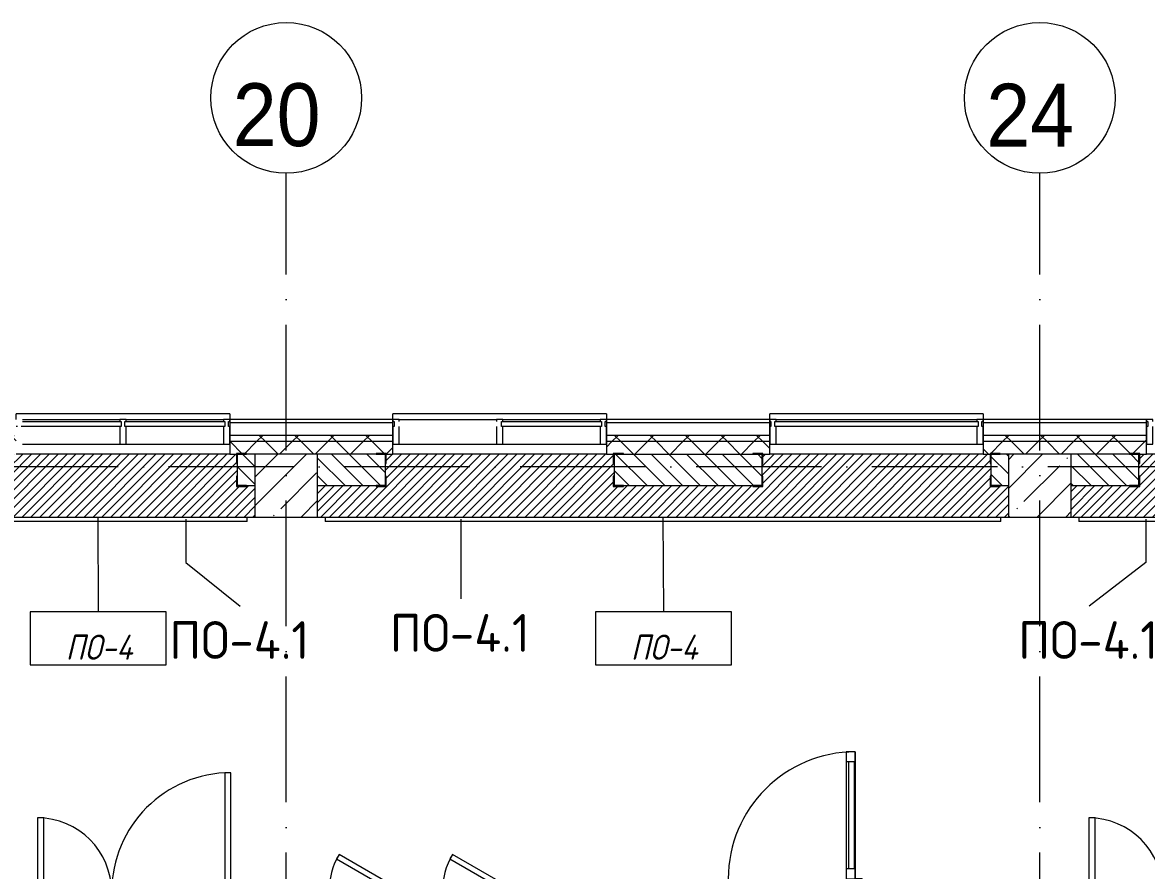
# Model space of a CAD drawing. Header units: millimetres. Extents: x -6467 to 106027, y -7090 to 195095.
# Drawn here: x 27059 to 36009, y 108782 to 115531 of the extents above; entities that cross this region are included whole.
import ezdxf

# ---------------------------------------------------------------- set-up
doc = ezdxf.new("R2010")
doc.units = ezdxf.units.MM
doc.linetypes.add('50_200_ШТРИХ_1Т_ш5_п1_п1_', pattern=[1400, 1000, -200, 0, -200])
for name, color, linetype, lineweight in [('A-DETL-GENF', 7, 'Continuous', 9), ('A-DOOR', 7, 'Continuous', 9), ('A-DOOR-2', 7, 'Continuous', 5), ('A-DOOR-FRAM', 7, 'Continuous', 9), ('A-DOOR-FRAM-2', 7, 'Continuous', 5), ('A-FLOR', 7, 'Continuous', 9), ('A-FLOR-IDEN', 7, 'Continuous', 9), ('A-GLAZ', 7, 'Continuous', 5), ('A-GLAZ-CWMG', 7, 'Continuous', 9), ('A-GLAZ-CWMG-1', 7, 'Continuous', 20), ('A-WALL', 7, 'Continuous', 5), ('A-WALL-FNSH-1', 7, 'Continuous', 5), ('A-WALL-IDEN', 7, 'Continuous', 9), ('I-WALL', 7, 'Continuous', 5), ('S-COLS', 7, 'Continuous', 9), ('S-COLS-1', 7, 'Continuous', 5)]:
    doc.layers.add(name, color=color, linetype=linetype, lineweight=lineweight)
for name, color, linetype, lineweight, true_color in [('A-FLOR-PATT-1', 7, 'Continuous', 5, 0xd61c12), ('A-GENM-1', 7, 'Continuous', 9, 0xaaaaaa), ('A-GENM-2', 7, 'Continuous', 20, 0xaaaaaa), ('Оси-1', 7, 'Continuous', 20, 0xaaaaaa), ('Оси-2', 7, 'Continuous', 9, 0xaaaaaa), ('Оси-3', 7, '50_200_ШТРИХ_1Т_ш5_п1_п1_', 9, 0xaaaaaa)]:
    doc.layers.add(name, color=color, linetype=linetype, lineweight=lineweight, true_color=true_color)
doc.styles.add('Arial', font='arial.ttf', dxfattribs={"width": 0.9, "height": 500})
doc.styles.add('GOST Common', font='', dxfattribs={"height": 300})
doc.styles.add('GOST Common_I', font='', dxfattribs={"width": 0.9, "height": 200})
doc.styles.get('GOST Common').set_extended_font_data('GOST Common')
doc.styles.get('GOST Common_I').set_extended_font_data('GOST Common', italic=True)
pattern_1 = [(45, (109.45, 102614.03), (-141.42136, 141.42136), []), (135, (109.45, 102614.03), (-141.42136, -141.42136), [])]
pattern_2 = [(135, (1456.41, 189.685), (-14.14214, -14.14214), []), (225, (1456.41, 189.685), (14.14214, -14.14214), [])]
pattern_3 = [(45, (-666.384, 189.685), (-14.1421, 14.1421), []), (135, (-666.384, 189.685), (-14.1421, -14.1421), [])]

# ---------------------------------------------------------------- blocks, each defined once
blk = doc.blocks.new('Дверь_СКБ_1ст_Витражная - Горячий цех 11  EIW30 2-22193601-АИ_План этажа Радиаторы_3')
at = {"layer": 'A-DETL-GENF'}
for p, q in [((506, 1048), (434, 1048)), ((434, 1048), (434, 36)), ((506, 1048), (434, 1048)), ((434, 1048), (434, 36)), ((506, 1048), (506, 36)), ((506, 36), (506, 1048)), ((506, 968), (434, 968)), ((452, 968), (452, 116)), ((496, 968), (496, 116)), ((506, 116), (434, 116)), ((434, 36), (506, 36)), ((434, 36), (506, 36)), ((506, 17), (506, 36)), ((506, 36), (560, 36)), ((506, 36), (506, 17)), ((560, 36), (506, 36)), ((560, 36), (560, 17)), ((560, 17), (560, 36)), ((506, -36), (506, 0)), ((506, 0), (506, -36)), ((560, -36), (506, -36)), ((506, -36), (560, -36))]:
    blk.add_line(p, q, dxfattribs=at)
at = {"layer": 'A-DOOR-2'}
blk.add_line((506, 1048), (506, 36), dxfattribs=at)
blk.add_arc((506, 36), 1012, 90, 180, dxfattribs=at)
blk = doc.blocks.new('BSC_Колонна _Прямоугольная - 500х500-V206-АИ_План этажа Радиаторы_3')
at = {"layer": 'S-COLS-1'}
h = blk.add_hatch(dxfattribs=at)
h.set_pattern_fill('FP_156', color=256, style=0, pattern_type=2)
h.set_pattern_definition([(45, (-29050, -9231.04), (-228.0985, 228.0985), []), (45, (-28821.9, -9231.04), (-228.0985, 228.0985), [403.225, -80.645, 6.706, -73.939])])
h.paths.add_polyline_path([(-250, -250), (250, -250), (250, 250), (-250, 250)])
for p, q in [((250, 250), (-250, 250)), ((-250, 250), (-250, -250)), ((250, -250), (250, 250)), ((-250, -250), (250, -250))]:
    blk.add_line(p, q, dxfattribs=at)
blk = doc.blocks.new('BSC_Колонна _Прямоугольная - 500х500-V273-АИ_План этажа Радиаторы_3')
at = {"layer": 'S-COLS-1'}
h = blk.add_hatch(dxfattribs=at)
h.set_pattern_fill('FP_222', color=256, style=0, pattern_type=2)
h.set_pattern_definition([(45, (-35050, -9231.04), (-228.0985, 228.0985), []), (45, (-34821.9, -9231.04), (-228.0985, 228.0985), [403.225, -80.645, 6.706, -73.939])])
h.paths.add_polyline_path([(-250, -250), (250, -250), (250, 250), (-250, 250)])
for p, q in [((250, 250), (-250, 250)), ((-250, 250), (-250, -250)), ((250, -250), (250, 250)), ((-250, -250), (250, -250))]:
    blk.add_line(p, q, dxfattribs=at)
blk = doc.blocks.new('Прямоугольный импост - Импост структурный с накладкой - 180мм-22071093-АИ_План этажа Радиаторы_3')
at = {"layer": 'A-GLAZ-CWMG'}
for p, q in [((49825, 55111), (49050, 55111)), ((49825, 54931), (49050, 54931)), ((49825, 54914), (49050, 54914))]:
    blk.add_line(p, q, dxfattribs=at)
blk = doc.blocks.new('Прямоугольный импост - Импост структурный с накладкой - 180мм-22437111-АИ_План этажа Радиаторы_3')
at = {"layer": 'A-GLAZ-CWMG-1'}
for p, q in [((-50, 0), (-50, 17)), ((-50, 17), (0, 17)), ((0, 0), (-10, 0)), ((-10, 0), (-10, -40)), ((0, 17), (0, 0)), ((-50, -180), (-50, -40)), ((-10, -40), (0, -40)), ((0, -40), (0, -180)), ((0, -180), (-50, -180))]:
    blk.add_line(p, q, dxfattribs=at)
blk = doc.blocks.new('Прямоугольный импост - Импост структурный с накладкой - 180мм-22437098-АИ_План этажа Радиаторы_3')
at = {"layer": 'A-GLAZ-CWMG-1'}
for p, q in [((-50, 0), (-50, 17)), ((-50, 17), (0, 17)), ((-40, 0), (-50, 0)), ((-40, -40), (-40, 0)), ((0, 0), (-10, 0)), ((-10, 0), (-10, -40)), ((0, 17), (0, 0)), ((-50, -180), (-50, -40)), ((-50, -40), (-40, -40)), ((-10, -40), (0, -40)), ((0, -40), (0, -180)), ((0, -180), (-50, -180))]:
    blk.add_line(p, q, dxfattribs=at)
blk = doc.blocks.new('Прямоугольный импост - Импост структурный с накладкой - 180мм-22437099-АИ_План этажа Радиаторы_3')
at = {"layer": 'A-GLAZ-CWMG-1'}
for p, q in [((0, 17), (-50, 17)), ((-50, 17), (-50, 0)), ((-50, 0), (-40, 0)), ((-40, 0), (-40, -40)), ((-10, -40), (-10, 0)), ((-10, 0), (0, 0)), ((0, 0), (0, 17)), ((-40, -40), (-50, -40)), ((-50, -40), (-50, -180)), ((0, -40), (-10, -40)), ((0, -180), (0, -40)), ((-50, -180), (0, -180))]:
    blk.add_line(p, q, dxfattribs=at)
blk = doc.blocks.new('Прямоугольный импост - Импост структурный с накладкой - 180мм-22437089-АИ_План этажа Радиаторы_3')
at = {"layer": 'A-GLAZ-CWMG'}
for p, q in [((53650, 55111), (52050, 55111)), ((53650, 54931), (52050, 54931)), ((53650, 54914), (52050, 54914))]:
    blk.add_line(p, q, dxfattribs=at)
blk = doc.blocks.new('Прямоугольный импост - Импост структурный с накладкой - 180мм-V275-АИ_План этажа Радиаторы_3')
at = {"layer": 'A-GLAZ-CWMG-1'}
for p, q in [((-25, 0), (-25, 17)), ((-25, 17), (25, 17)), ((-15, 0), (-25, 0)), ((-15, -40), (-15, 0)), ((25, 0), (15, 0)), ((15, 0), (15, -40)), ((25, 17), (25, 0)), ((-25, -180), (-25, -40)), ((-25, -40), (-15, -40)), ((15, -40), (25, -40)), ((25, -40), (25, -180)), ((25, -180), (-25, -180))]:
    blk.add_line(p, q, dxfattribs=at)
blk = doc.blocks.new('Прямоугольный импост - Импост структурный с накладкой - 180мм-V176-АИ_План этажа Радиаторы_3')
at = {"layer": 'A-GLAZ-CWMG'}
for p, q in [((6638, 55111), (5863, 55111)), ((6638, 54914), (5863, 54914))]:
    blk.add_line(p, q, dxfattribs=at)
blk = doc.blocks.new('Прямоугольный импост - Импост структурный с накладкой - 180мм-V179-АИ_План этажа Радиаторы_3')
at = {"layer": 'A-GLAZ-CWMG-1'}
for p, q in [((-25, 0), (-25, 17)), ((-25, 17), (25, 17)), ((-15, 0), (-25, 0)), ((-15, -40), (-15, 0)), ((25, 17), (25, 0)), ((-25, -180), (-25, -40)), ((-25, -40), (-15, -40)), ((25, -40), (25, -180)), ((25, -180), (-25, -180))]:
    blk.add_line(p, q, dxfattribs=at)
blk = doc.blocks.new('Прямоугольный импост - Импост структурный с накладкой - 180мм-22437157-АИ_План этажа Радиаторы_3')
at = {"layer": 'A-GLAZ-CWMG-1'}
for p, q in [((0, 17), (-50, 17)), ((-50, 17), (-50, 0)), ((-50, 0), (-40, 0)), ((-40, 0), (-40, -40)), ((-10, -40), (-10, 0)), ((-10, 0), (0, 0)), ((0, 0), (0, 17)), ((-40, -40), (-50, -40)), ((-50, -40), (-50, -180)), ((0, -40), (-10, -40)), ((0, -180), (0, -40)), ((-50, -180), (0, -180))]:
    blk.add_line(p, q, dxfattribs=at)
blk = doc.blocks.new('110_Дверь_СКБ_1Ст_Внутренняя - ДОО_Д-22_Дв_700x2100h_Технический шкаф ЭОМ и СС EI30-25558325-АИ_План этажа Радиаторы_3')
at = {"layer": 'A-DOOR-2'}
h = blk.add_hatch(dxfattribs=at)
h.set_pattern_fill('FP_137', color=256, style=0, pattern_type=2)
h.set_pattern_definition([(135, (1951.41, 189.685), (-14.14214, -14.14214), []), (225, (1951.41, 189.685), (14.14214, -14.14214), [])])
h.paths.add_polyline_path([(362.5, -40), (362.5, 40), (337.5, 40), (337.5, -40)])
at = {"layer": 'A-DOOR-FRAM-2'}
h = blk.add_hatch(dxfattribs=at)
h.set_pattern_fill('FP_138', color=256, style=0, pattern_type=2)
h.set_pattern_definition([(45, (-171.384, 189.685), (-14.1421, 14.1421), []), (135, (-171.384, 189.685), (-14.1421, -14.1421), [])])
h.paths.add_polyline_path([(-312.5, -40), (-312.5, 40), (-337.5, 40), (-337.5, -40)])
at = {"layer": 'A-DOOR'}
for p, q in [((-207.1, 340), (-227.1, 305.4)), ((-227.1, 305.4), (292.5, 5.4)), ((312.5, 40), (-207.1, 340)), ((292.5, 5.4), (312.5, 40))]:
    blk.add_line(p, q, dxfattribs=at)
at = {"layer": 'A-DOOR-2'}
blk.add_arc((312.5, 40), 600, 150, 180, dxfattribs=at)
at = {"layer": 'A-DOOR-FRAM'}
for p, q in [((-312.5, 40), (-337.5, 40)), ((-337.5, 40), (-337.5, -40)), ((-287.5, 40), (-312.5, 40)), ((-312.5, 40), (-312.5, -40)), ((-312.5, -40), (-312.5, 40)), ((-287.5, 0), (-287.5, 40)), ((-277.5, 0), (-287.5, 0)), ((-277.5, -40), (-277.5, 0)), ((312.5, 0), (302.5, 0)), ((302.5, 0), (302.5, -40)), ((312.5, 40), (312.5, 0)), ((337.5, 40), (312.5, 40)), ((337.5, -40), (337.5, 40)), ((362.5, 40), (337.5, 40)), ((337.5, 40), (337.5, -40)), ((362.5, -40), (362.5, 40)), ((-337.5, -40), (-312.5, -40)), ((-312.5, -40), (-277.5, -40)), ((302.5, -40), (337.5, -40)), ((337.5, -40), (362.5, -40))]:
    blk.add_line(p, q, dxfattribs=at)
blk = doc.blocks.new('110_Дверь_СКБ_2Ст_Наружная1 - СОШ_Д-07_1760_1440_х2400мм_Все учебные помещения_ читальные залы-25236254-АИ_План этажа Радиаторы_3')
at = {"layer": 'A-DOOR-2'}
h = blk.add_hatch(dxfattribs=at)
h.set_pattern_fill('FP_117', color=256, style=0, pattern_type=2)
h.set_pattern_definition(pattern_2)
h.paths.add_polyline_path([(899.5, -115), (899.5, 115), (839.5, 115), (839.5, -115)])
at = {"layer": 'A-DOOR-FRAM-2'}
h = blk.add_hatch(dxfattribs=at)
h.set_pattern_fill('FP_118', color=256, style=0, pattern_type=2)
h.set_pattern_definition(pattern_3)
h.paths.add_polyline_path([(-800.5, -115), (-800.5, 115), (-860.5, 115), (-860.5, -115)])
at = {"layer": 'A-DOOR'}
for p, q in [((789.5, 990), (739.5, 990)), ((739.5, 990), (739.5, 40)), ((789.5, 40), (789.5, 990)), ((-750.5, 630), (-750.5, 40)), ((-700.5, 630), (-750.5, 630)), ((-700.5, 40), (-700.5, 630)), ((-750.5, 40), (-700.5, 40)), ((739.5, 40), (789.5, 40))]:
    blk.add_line(p, q, dxfattribs=at)
at = {"layer": 'A-DOOR-2'}
for p, q in [((-792.5, 123), (-862.5, 123)), ((-862.5, 123), (-862.5, 115)), ((-862.5, 115), (-800.5, 115)), ((-800.5, 115), (-800.5, 40)), ((-792.5, 40), (-792.5, 123)), ((901.5, 123), (831.5, 123)), ((831.5, 123), (831.5, 40)), ((839.5, 40), (839.5, 115)), ((839.5, 115), (901.5, 115)), ((901.5, 115), (901.5, 123)), ((-800.5, 40), (-792.5, 40)), ((831.5, 40), (839.5, 40)), ((-792.5, -40), (-800.5, -40)), ((-800.5, -40), (-800.5, -115)), ((-792.5, -123), (-792.5, -40)), ((839.5, -40), (831.5, -40)), ((831.5, -40), (831.5, -123)), ((839.5, -115), (839.5, -40)), ((-862.5, -115), (-862.5, -123)), ((-800.5, -115), (-862.5, -115)), ((-862.5, -123), (-792.5, -123)), ((831.5, -123), (901.5, -123)), ((901.5, -115), (839.5, -115)), ((901.5, -123), (901.5, -115))]:
    blk.add_line(p, q, dxfattribs=at)
for centre, radius, start, end in [((789.5, 40), 950, 90, 180), ((-750.5, 40), 590, 0, 90)]:
    blk.add_arc(centre, radius, start, end, dxfattribs=at)
at = {"layer": 'A-DOOR-FRAM'}
for p, q in [((-800.5, 115), (-860.5, 115)), ((-860.5, 115), (-860.5, -115)), ((-800.5, -115), (-800.5, 115)), ((899.5, 115), (839.5, 115)), ((839.5, 115), (839.5, -115)), ((899.5, -115), (899.5, 115)), ((-750.5, 40), (-800.5, 40)), ((-800.5, 40), (-800.5, -40)), ((-750.5, -10), (-750.5, 40)), ((789.5, 40), (789.5, -10)), ((839.5, 40), (789.5, 40)), ((839.5, -40), (839.5, 40)), ((-800.5, -40), (-740.5, -40)), ((-740.5, -10), (-750.5, -10)), ((-740.5, -40), (-740.5, -10)), ((789.5, -10), (779.5, -10)), ((779.5, -10), (779.5, -40)), ((779.5, -40), (839.5, -40)), ((-860.5, -115), (-800.5, -115)), ((839.5, -115), (899.5, -115))]:
    blk.add_line(p, q, dxfattribs=at)
blk = doc.blocks.new('110_Дверь_СКБ_2Ст_Наружная1 - СОШ_Д-07_1760_1440_х2400мм_Все учебные помещения_ читальные залы-25569195-АИ_План этажа Радиаторы_3')
at = {"layer": 'A-DOOR-2'}
h = blk.add_hatch(dxfattribs=at)
h.set_pattern_fill('FP_117', color=256, style=0, pattern_type=2)
h.set_pattern_definition(pattern_2)
h.paths.add_polyline_path([(899.5, -115), (899.5, 115), (839.5, 115), (839.5, -115)])
at = {"layer": 'A-DOOR-FRAM-2'}
h = blk.add_hatch(dxfattribs=at)
h.set_pattern_fill('FP_118', color=256, style=0, pattern_type=2)
h.set_pattern_definition(pattern_3)
h.paths.add_polyline_path([(-800.5, -115), (-800.5, 115), (-860.5, 115), (-860.5, -115)])
at = {"layer": 'A-DOOR'}
for p, q in [((789.5, 990), (739.5, 990)), ((739.5, 990), (739.5, 40)), ((789.5, 40), (789.5, 990)), ((-750.5, 630), (-750.5, 40)), ((-700.5, 630), (-750.5, 630)), ((-700.5, 40), (-700.5, 630)), ((-750.5, 40), (-700.5, 40)), ((739.5, 40), (789.5, 40))]:
    blk.add_line(p, q, dxfattribs=at)
at = {"layer": 'A-DOOR-2'}
for p, q in [((-792.5, 123), (-862.5, 123)), ((-862.5, 123), (-862.5, 115)), ((-862.5, 115), (-800.5, 115)), ((-800.5, 115), (-800.5, 40)), ((-792.5, 40), (-792.5, 123)), ((901.5, 123), (831.5, 123)), ((831.5, 123), (831.5, 40)), ((839.5, 40), (839.5, 115)), ((839.5, 115), (901.5, 115)), ((901.5, 115), (901.5, 123)), ((-800.5, 40), (-792.5, 40)), ((831.5, 40), (839.5, 40)), ((-792.5, -40), (-800.5, -40)), ((-800.5, -40), (-800.5, -115)), ((-792.5, -123), (-792.5, -40)), ((839.5, -40), (831.5, -40)), ((831.5, -40), (831.5, -123)), ((839.5, -115), (839.5, -40)), ((-862.5, -115), (-862.5, -123)), ((-800.5, -115), (-862.5, -115)), ((-862.5, -123), (-792.5, -123)), ((831.5, -123), (901.5, -123)), ((901.5, -115), (839.5, -115)), ((901.5, -123), (901.5, -115))]:
    blk.add_line(p, q, dxfattribs=at)
for centre, radius, start, end in [((789.5, 40), 950, 90, 180), ((-750.5, 40), 590, 0, 90)]:
    blk.add_arc(centre, radius, start, end, dxfattribs=at)
at = {"layer": 'A-DOOR-FRAM'}
for p, q in [((-800.5, 115), (-860.5, 115)), ((-860.5, 115), (-860.5, -115)), ((-800.5, -115), (-800.5, 115)), ((899.5, 115), (839.5, 115)), ((839.5, 115), (839.5, -115)), ((899.5, -115), (899.5, 115)), ((-750.5, 40), (-800.5, 40)), ((-800.5, 40), (-800.5, -40)), ((-750.5, -10), (-750.5, 40)), ((789.5, 40), (789.5, -10)), ((839.5, 40), (789.5, 40)), ((839.5, -40), (839.5, 40)), ((-800.5, -40), (-740.5, -40)), ((-740.5, -10), (-750.5, -10)), ((-740.5, -40), (-740.5, -10)), ((789.5, -10), (779.5, -10)), ((779.5, -10), (779.5, -40)), ((779.5, -40), (839.5, -40)), ((-860.5, -115), (-800.5, -115)), ((839.5, -115), (899.5, -115))]:
    blk.add_line(p, q, dxfattribs=at)
blk = doc.blocks.new('Фахверк _газобетон торцы_672 - Фахверк _газобетон торцы_-25585252-АИ_План этажа Радиаторы_3')
at = {"layer": 'A-GENM-2'}
for p, q in [((89406, 11134.7), (89325, 11134.7)), ((89325, 11134.7), (89325, 11128.7)), ((89325, 11128.7), (89400, 11128.7)), ((89400, 11128.7), (89400, 11053.7)), ((89406, 11053.7), (89406, 11134.7)), ((89400, 11053.7), (89406, 11053.7)), ((89400, 10953.7), (89400, 10878.7)), ((89406, 10953.7), (89400, 10953.7)), ((89406, 10872.7), (89406, 10953.7)), ((89400, 10878.7), (89325, 10878.7)), ((89325, 10878.7), (89325, 10872.7)), ((89325, 10872.7), (89406, 10872.7))]:
    blk.add_line(p, q, dxfattribs=at)
blk = doc.blocks.new('Фахверк _газобетон торцы_674 - Фахверк _газобетон торцы_-25585292-АИ_План этажа Радиаторы_3')
at = {"layer": 'A-GENM-2'}
for p, q in [((89406, 11134.7), (89325, 11134.7)), ((89325, 11134.7), (89325, 11128.7)), ((89325, 11128.7), (89400, 11128.7)), ((89400, 11128.7), (89400, 11053.7)), ((89406, 11053.7), (89406, 11134.7)), ((89400, 11053.7), (89406, 11053.7)), ((89400, 10953.7), (89400, 10878.7)), ((89406, 10953.7), (89400, 10953.7)), ((89406, 10872.7), (89406, 10953.7)), ((89400, 10878.7), (89325, 10878.7)), ((89325, 10878.7), (89325, 10872.7)), ((89325, 10872.7), (89406, 10872.7))]:
    blk.add_line(p, q, dxfattribs=at)
blk = doc.blocks.new('Фахверк _газобетон торцы_653 - Фахверк _газобетон торцы_-25596592-АИ_План этажа Радиаторы_3')
at = {"layer": 'A-GENM-2'}
for p, q in [((89406, 11134.7), (89325, 11134.7)), ((89325, 11134.7), (89325, 11128.7)), ((89325, 11128.7), (89400, 11128.7)), ((89400, 11128.7), (89400, 11053.7)), ((89406, 11053.7), (89406, 11134.7)), ((89400, 11053.7), (89406, 11053.7)), ((89400, 10953.7), (89400, 10878.7)), ((89406, 10953.7), (89400, 10953.7)), ((89406, 10872.7), (89406, 10953.7)), ((89400, 10878.7), (89325, 10878.7)), ((89325, 10878.7), (89325, 10872.7)), ((89325, 10872.7), (89406, 10872.7))]:
    blk.add_line(p, q, dxfattribs=at)
blk = doc.blocks.new('Фахверк _газобетон торцы_702 - Фахверк _газобетон торцы_-25596652-АИ_План этажа Радиаторы_3')
at = {"layer": 'A-GENM-2'}
for p, q in [((89406, 11134.7), (89325, 11134.7)), ((89325, 11134.7), (89325, 11128.7)), ((89325, 11128.7), (89400, 11128.7)), ((89400, 11128.7), (89400, 11053.7)), ((89406, 11053.7), (89406, 11134.7)), ((89400, 11053.7), (89406, 11053.7)), ((89400, 10953.7), (89400, 10878.7)), ((89406, 10953.7), (89400, 10953.7)), ((89406, 10872.7), (89406, 10953.7)), ((89400, 10878.7), (89325, 10878.7)), ((89325, 10878.7), (89325, 10872.7)), ((89325, 10872.7), (89406, 10872.7))]:
    blk.add_line(p, q, dxfattribs=at)
blk = doc.blocks.new('Фахверк _газобетон торцы_703 - Фахверк _газобетон торцы_-25596672-АИ_План этажа Радиаторы_3')
at = {"layer": 'A-GENM-2'}
for p, q in [((89406, 11134.7), (89325, 11134.7)), ((89325, 11134.7), (89325, 11128.7)), ((89325, 11128.7), (89400, 11128.7)), ((89400, 11128.7), (89400, 11053.7)), ((89406, 11053.7), (89406, 11134.7)), ((89400, 11053.7), (89406, 11053.7)), ((89400, 10953.7), (89400, 10878.7)), ((89406, 10953.7), (89400, 10953.7)), ((89406, 10872.7), (89406, 10953.7)), ((89400, 10878.7), (89325, 10878.7)), ((89325, 10878.7), (89325, 10872.7)), ((89325, 10872.7), (89406, 10872.7))]:
    blk.add_line(p, q, dxfattribs=at)
blk = doc.blocks.new('Фахверк _газобетон торцы_704 - Фахверк _газобетон торцы_-25596698-АИ_План этажа Радиаторы_3')
at = {"layer": 'A-GENM-2'}
for p, q in [((89406, 11134.7), (89325, 11134.7)), ((89325, 11134.7), (89325, 11128.7)), ((89325, 11128.7), (89400, 11128.7)), ((89400, 11128.7), (89400, 11053.7)), ((89406, 11053.7), (89406, 11134.7)), ((89400, 11053.7), (89406, 11053.7)), ((89400, 10953.7), (89400, 10878.7)), ((89406, 10953.7), (89400, 10953.7)), ((89406, 10872.7), (89406, 10953.7)), ((89400, 10878.7), (89325, 10878.7)), ((89325, 10878.7), (89325, 10872.7)), ((89325, 10872.7), (89406, 10872.7))]:
    blk.add_line(p, q, dxfattribs=at)
blk = doc.blocks.new('Отлив_СКБ - Отлив витража-V318-АИ_План этажа Радиаторы_3')
at = {"layer": 'A-GLAZ'}
for p, q in [((0, 57), (0, 100)), ((1700, 100), (0, 100)), ((1700, 100), (1700, 57)), ((0, 2), (10, 2)), ((40, 2), (1660, 2)), ((1690, 2), (1700, 2)), ((1650, 0), (50, 0))]:
    blk.add_line(p, q, dxfattribs=at)
blk = doc.blocks.new('Отлив_СКБ - Отлив витража-V317-АИ_План этажа Радиаторы_3')
at = {"layer": 'A-GLAZ'}
for p, q in [((0, 57), (0, 100)), ((1700, 100), (0, 100)), ((1700, 100), (1700, 57)), ((0, 2), (10, 2)), ((865, 2), (1660, 2)), ((1690, 2), (1700, 2)), ((1650, 0), (875, 0))]:
    blk.add_line(p, q, dxfattribs=at)
blk = doc.blocks.new('Отлив_СКБ - Отлив витража-V326-АИ_План этажа Радиаторы_3')
at = {"layer": 'A-GLAZ'}
for p, q in [((0, 57), (0, 100)), ((1700, 100), (0, 100)), ((1700, 100), (1700, 57)), ((0, 2), (10, 2)), ((40, 2), (835, 2)), ((865, 2), (1660, 2)), ((1690, 2), (1700, 2)), ((825, 0), (50, 0)), ((1650, 0), (875, 0))]:
    blk.add_line(p, q, dxfattribs=at)
blk = doc.blocks.new('Ось сетки - Круг_Ø6_00__ISO-2_5_0_9K_-17386508-АИ_План этажа Радиаторы_3')
at = {"layer": 'Оси-1'}
blk.add_circle((0, 0), 3, dxfattribs=at)
blk = doc.blocks.new('AAR_СКБ_Марка_Перекрытия_1 мм - Марка пола-27961726-АИ_План этажа Радиаторы_3')
at = {"layer": 'A-FLOR-IDEN'}
for p, q in [((2.723, 2.101), (-2.69, 2.101)), ((-2.69, 2.101), (-2.69, 0)), ((2.723, 0), (2.723, 2.101)), ((-2.69, 0), (2.723, 0))]:
    blk.add_line(p, q, dxfattribs=at)

msp = doc.modelspace()

# ---------------------------------------------------------------- hatches: boundary and pattern name
at = {"layer": 'A-FLOR-PATT-1'}
h = msp.add_hatch(dxfattribs=at)
h.set_pattern_fill('FP_271', color=256, style=0, pattern_type=2)
h.set_pattern_definition([(45, (27659.45, 111845.076), (-35.3553, 35.3553), [])])
h.paths.add_polyline_path([(28515.4, 111595.1), (28909.4, 111595.1), (28909.4, 111845.1), (28844.4, 111845.1), (28844.4, 111839.1), (28763.4, 111839.1), (28763.4, 111920.1), (28769.4, 111920.1), (28769.4, 112020.1), (28763.4, 112020.1), (28763.4, 112095.1), (26955.4, 112095.1), (26955.4, 112020.1), (26949.4, 112020.1), (26949.4, 111920.1), (26955.4, 111920.1), (26955.4, 111839.1), (26874.4, 111839.1), (26874.4, 111845.1), (26409.4, 111845.1), (26409.4, 111595.1), (27688.3, 111595.1)])
h = msp.add_hatch(dxfattribs=at)
h.set_pattern_fill('FP_272', color=256, style=0, pattern_type=2)
h.set_pattern_definition([(45, (32159.45, 111845.076), (-35.3553, 35.3553), [])])
h.paths.add_polyline_path([(34304.9, 111595.1), (34909.4, 111595.1), (34909.4, 111845.1), (34844.4, 111845.1), (34844.4, 111839.1), (34763.4, 111839.1), (34763.4, 111920.1), (34769.4, 111920.1), (34769.4, 112020.1), (34763.4, 112020.1), (34763.4, 112095.1), (32955.4, 112094.3), (32955.4, 112020.1), (32949.4, 112020.1), (32949.4, 111920.1), (32955.4, 111920.1), (32955.4, 111839.1), (32874.4, 111839.1), (32874.4, 111845.1), (31844.4, 111845.1), (31844.4, 111839.1), (31763.4, 111839.1), (31763.4, 111920.1), (31769.4, 111920.1), (31769.4, 112020.1), (31763.4, 112020.1), (31763.4, 112095.1), (29955.4, 112095.1), (29955.4, 112020.1), (29949.4, 112020.1), (29949.4, 111920.1), (29955.4, 111920.1), (29955.4, 111839.1), (29874.4, 111839.1), (29874.4, 111845.1), (29409.4, 111845.1), (29409.4, 111595.1), (33477.9, 111595.1)])
h = msp.add_hatch(dxfattribs=at)
h.set_pattern_fill('FP_273', color=256, style=0, pattern_type=2)
h.set_pattern_definition([(45, (36659.45, 111845.076), (-35.3553, 35.3553), [])])
h.paths.add_polyline_path([(35955.4, 111595.1), (37909.4, 111595.1), (37909.4, 111845.1), (37844.4, 111845.1), (37844.4, 111839.1), (37763.4, 111839.1), (37763.4, 111920.1), (37769.4, 111920.1), (37769.4, 112020.1), (37763.4, 112020.1), (37763.4, 112095.1), (35955.4, 112095.1), (35955.4, 112020.1), (35949.4, 112020.1), (35949.4, 111920.1), (35955.4, 111920.1), (35955.4, 111839.1), (35874.4, 111839.1), (35874.4, 111845.1), (35409.4, 111845.1), (35409.4, 111595.1), (35949.4, 111595.1)])
at = {"layer": 'A-WALL'}
h = msp.add_hatch(dxfattribs=at)
h.set_pattern_fill('FP_122', color=256, style=0, pattern_type=2)
h.set_pattern_definition(pattern_1)
h.paths.add_polyline_path([(74004.7, 112195.1), (74509.4, 112195.1), (74509.4, 112245.1), (68009.4, 112245.1), (68009.4, 112195.1), (72350.6, 112195.1)])
h.paths.add_polyline_path([(57310.9, 112195.1), (57310.9, 112245.1), (56010.9, 112245.1), (56010.9, 112195.1), (56636.1, 112195.1)])
h.paths.add_polyline_path([(59117.3, 112195.1), (60309.4, 112195.1), (60309.4, 112245.1), (59010.9, 112245.1), (59010.9, 112195.1)])
h.paths.add_polyline_path([(50846.5, 112195.1), (51315.4, 112195.1), (51315.4, 112245.1), (50015.9, 112245.1), (50015.9, 112195.1), (50019.4, 112195.1)])
h.paths.add_polyline_path([(54310.9, 112195.1), (54310.9, 112245.1), (53015.4, 112245.1), (53015.4, 112195.1), (54154.8, 112195.1)])
h.paths.add_polyline_path([(45315.9, 112195.1), (45315.9, 112245.1), (44015.3, 112245.1), (44015.3, 112195.1), (45057, 112195.1)])
h.paths.add_polyline_path([(48315.9, 112195.1), (48315.9, 112245.1), (47015.9, 112245.1), (47015.9, 112195.1), (47538.2, 112195.1)])
h.paths.add_polyline_path([(41748.6, 112195.1), (42315.3, 112195.1), (42315.3, 112245.1), (41015.9, 112245.1), (41015.9, 112195.1)])
h.paths.add_polyline_path([(35959.1, 112195.1), (36009.4, 112195.1), (36009.4, 112245.1), (34709.4, 112245.1), (34709.4, 112195.1), (35132, 112195.1)])
h.paths.add_polyline_path([(37709.4, 112195.1), (39315.9, 112195.1), (39315.9, 112245.1), (37709.4, 112245.1), (37709.4, 112199.3)])
h.paths.add_polyline_path([(31823.7, 112195.1), (33009.4, 112195.1), (33009.4, 112245.1), (31709.4, 112245.1), (31709.4, 112195.1)])
h.paths.add_polyline_path([(30009.4, 112195.1), (30009.4, 112245.1), (28709.4, 112245.1), (28709.4, 112195.1), (29342.5, 112195.1)])
h.paths.add_polyline_path([(27009.4, 112195.1), (27009.4, 112245.1), (23809.4, 112245.1), (23809.4, 112195.1), (26861.2, 112195.1)])
h = msp.add_hatch(dxfattribs=at)
h.set_pattern_fill('FP_122', color=256, style=0, pattern_type=2)
h.set_pattern_definition(pattern_1)
h.paths.add_polyline_path([(74004.7, 112095.1), (74609.4, 112095.1), (74609.4, 112195.1), (68009.4, 112195.1), (68009.4, 112095.1), (72509.4, 112095.1)])
h.paths.add_polyline_path([(59959.4, 112095.1), (60309.4, 112095.1), (60309.4, 112195.1), (59010.9, 112195.1), (59010.9, 112095.1), (59944.4, 112095.1)])
h.paths.add_polyline_path([(53959.4, 112095.1), (54310.9, 112095.1), (54310.9, 112195.1), (53015.4, 112195.1), (53015.4, 112095.1), (53459.4, 112095.1)])
h.paths.add_polyline_path([(56636.1, 112095.1), (57310.9, 112095.1), (57310.9, 112195.1), (56010.9, 112195.1), (56010.9, 112095.1)])
h.paths.add_polyline_path([(50846.5, 112095.1), (51315.4, 112095.1), (51315.4, 112195.1), (50015.9, 112195.1), (50015.9, 112095.1), (50459.4, 112095.1)])
h.paths.add_polyline_path([(48315.9, 112095.1), (48315.9, 112195.1), (47015.9, 112195.1), (47015.9, 112095.1), (47538.2, 112095.1)])
h.paths.add_polyline_path([(44229.9, 112095.1), (45315.9, 112095.1), (45315.9, 112195.1), (44015.3, 112195.1), (44015.3, 112095.1)])
h.paths.add_polyline_path([(41959.4, 112095.1), (42315.3, 112095.1), (42315.3, 112195.1), (41015.9, 112195.1), (41015.9, 112095.1), (41748.6, 112095.1)])
h.paths.add_polyline_path([(39267.4, 112095.1), (39315.9, 112095.1), (39315.9, 112195.1), (37709.4, 112195.1), (37709.4, 112095.1), (38440.3, 112095.1)])
h.paths.add_polyline_path([(35959.1, 112095.1), (36009.4, 112095.1), (36009.4, 112195.1), (34709.4, 112195.1), (34709.4, 112095.1), (35409.4, 112095.1)])
h.paths.add_polyline_path([(33009.4, 112095.1), (33009.4, 112195.1), (31709.4, 112195.1), (31709.4, 112095.1), (32650.8, 112095.1)])
h.paths.add_polyline_path([(28909.4, 112095.1), (30009.4, 112095.1), (30009.4, 112195.1), (28709.4, 112195.1), (28709.4, 112095.1)])
h.paths.add_polyline_path([(25909.4, 112095.1), (27009.4, 112095.1), (27009.4, 112195.1), (23759.4, 112195.1), (23759.4, 112095.1), (24380, 112095.1)])
at = {"layer": 'I-WALL'}
h = msp.add_hatch(dxfattribs=at)
h.set_pattern_fill('FP_2', color=256, style=0, pattern_type=2)
h.set_pattern_definition([(135, (109.45, 102614.03), (-70.71068, -70.71068), [])])
h.paths.add_polyline_path([(34909.4, 111845.1), (34909.4, 112095.1), (34769.4, 112095.1), (34769.4, 111845.1)])
h.paths.add_polyline_path([(37909.4, 111845.1), (37909.4, 112095.1), (37769.4, 112095.1), (37769.4, 111845.1)])
h.paths.add_polyline_path([(35409.4, 111845.1), (35949.4, 111845.1), (35949.4, 112095.1), (35409.4, 112095.1), (35409.4, 111980.7)])
h.paths.add_polyline_path([(29949.4, 111845.1), (29949.4, 112095.1), (29409.4, 112095.1), (29409.4, 111845.1)])
h.paths.add_polyline_path([(32650.8, 111845.1), (32949.4, 111845.1), (32949.4, 112095.1), (31769.4, 112095.1), (31769.4, 111845.1), (31823.7, 111845.1)])
h.paths.add_polyline_path([(28769.4, 111845.1), (28909.4, 111845.1), (28909.4, 112095.1), (28769.4, 112095.1)])
h.paths.add_polyline_path([(26409.4, 111845.1), (26949.4, 111845.1), (26949.4, 112095.1), (26409.4, 112095.1)])

# ---------------------------------------------------------------- linework, layer by layer
at = {"layer": 'A-FLOR'}
for p, q in [((28709.4, 112095.1), (27009.4, 112095.1)), ((31709.4, 112095.1), (30009.4, 112095.1)), ((34709.4, 112095.1), (33009.4, 112095.1)), ((37709.4, 112095.1), (36009.4, 112095.1)), ((26409.4, 111595.1), (28909.4, 111595.1)), ((29409.4, 111595.1), (34909.4, 111595.1)), ((35409.4, 111595.1), (37909.4, 111595.1))]:
    msp.add_line(p, q, dxfattribs=at)
at = {"layer": 'A-FLOR-IDEN'}
for p, q in [((27659.4, 111595.1), (27662.8, 110839.6)), ((32159.4, 111595.1), (32162.8, 110839.6))]:
    msp.add_line(p, q, dxfattribs=at)
at = {"layer": 'A-WALL'}
for p, q in [((30009.4, 112345.1), (28709.4, 112345.1)), ((33009.4, 112345.1), (31709.4, 112345.1)), ((36009.4, 112345.1), (34709.4, 112345.1)), ((30009.4, 112245.1), (28709.4, 112245.1)), ((33009.4, 112245.1), (31709.4, 112245.1)), ((36009.4, 112245.1), (34709.4, 112245.1)), ((30009.4, 112195.1), (28709.4, 112195.1)), ((33009.4, 112195.1), (31709.4, 112195.1)), ((36009.4, 112195.1), (34709.4, 112195.1)), ((28909.4, 112095.1), (28769.4, 112095.1)), ((28769.4, 112095.1), (28769.4, 111845.1)), ((29949.4, 112095.1), (29409.4, 112095.1)), ((29949.4, 111845.1), (29949.4, 112095.1)), ((31769.4, 112095.1), (31769.4, 111845.1)), ((32949.4, 111845.1), (32949.4, 112095.1)), ((34909.4, 112095.1), (34769.4, 112095.1)), ((34769.4, 112095.1), (34769.4, 111845.1)), ((35949.4, 112095.1), (35409.4, 112095.1)), ((35949.4, 111845.1), (35949.4, 112095.1)), ((28769.4, 111845.1), (28909.4, 111845.1)), ((29409.4, 111845.1), (29949.4, 111845.1)), ((31769.4, 111845.1), (32949.4, 111845.1)), ((34769.4, 111845.1), (34909.4, 111845.1)), ((35409.4, 111845.1), (35949.4, 111845.1)), ((28849.4, 111560.1), (26469.4, 111560.1)), ((28849.4, 111560.1), (28849.4, 111595.1)), ((29469.4, 111595.1), (29469.4, 111560.1)), ((34849.4, 111560.1), (29469.4, 111560.1)), ((34849.4, 111560.1), (34849.4, 111595.1)), ((35469.4, 111595.1), (35469.4, 111560.1)), ((37849.4, 111560.1), (35469.4, 111560.1))]:
    msp.add_line(p, q, dxfattribs=at)
at = {"layer": 'A-WALL-FNSH-1'}
for p, q in [((30009.4, 112372.1), (28709.4, 112372.1)), ((28709.4, 112372.1), (28709.4, 112095.1)), ((30009.4, 112095.1), (30009.4, 112372.1)), ((33009.4, 112372.1), (31709.4, 112372.1)), ((31709.4, 112372.1), (31709.4, 112095.1)), ((33009.4, 112095.1), (33009.4, 112372.1)), ((36009.4, 112372.1), (34709.4, 112372.1)), ((34709.4, 112372.1), (34709.4, 112095.1)), ((36009.4, 112095.1), (36009.4, 112372.1)), ((28709.4, 112095.1), (28769.4, 112095.1)), ((29949.4, 112095.1), (30009.4, 112095.1)), ((31709.4, 112095.1), (33009.4, 112095.1)), ((34709.4, 112095.1), (34769.4, 112095.1)), ((35949.4, 112095.1), (36009.4, 112095.1))]:
    msp.add_line(p, q, dxfattribs=at)
at = {"layer": 'A-WALL-IDEN'}
for p, q in [((28359.1, 111577.6), (28359.1, 111232)), ((30548.9, 111577.6), (30548.9, 110943.2)), ((36005.3, 111577.6), (36005.3, 111232)), ((28359.1, 111232), (28793.1, 110886.4)), ((36005.3, 111232), (35552.4, 110886.4))]:
    msp.add_line(p, q, dxfattribs=at)
at = {"layer": 'Оси-3'}
for p, q in [((29159.4, 96724.3), (29159.4, 114331)), ((35159.4, 96724.3), (35159.4, 114331)), ((104827.4, 111995.1), (-5157.9, 111995.1))]:
    msp.add_line(p, q, dxfattribs=at)

# ---------------------------------------------------------------- block references
at = {"layer": 'A-DOOR-2'}
for name, p in [('Дверь_СКБ_1ст_Витражная - Горячий цех 11  EIW30 2-22193601-АИ_План этажа Радиаторы_3', (33184.8, 108678.1)), ('110_Дверь_СКБ_2Ст_Наружная1 - СОШ_Д-07_1760_1440_х2400мм_Все учебные помещения_ читальные залы-25569195-АИ_План этажа Радиаторы_3', (27929.9, 108570.1)), ('110_Дверь_СКБ_2Ст_Наружная1 - СОШ_Д-07_1760_1440_х2400мм_Все учебные помещения_ читальные залы-25236254-АИ_План этажа Радиаторы_3', (36299.9, 108570.1)), ('110_Дверь_СКБ_1Ст_Внутренняя - ДОО_Д-22_Дв_700x2100h_Технический шкаф ЭОМ и СС EI30-25558325-АИ_План этажа Радиаторы_3', (29786.9, 108570.1)), ('110_Дверь_СКБ_1Ст_Внутренняя - ДОО_Д-22_Дв_700x2100h_Технический шкаф ЭОМ и СС EI30-25558325-АИ_План этажа Радиаторы_3', (30689.9, 108570.1))]:
    msp.add_blockref(name, p, dxfattribs=at)
at = {"layer": 'A-FLOR-IDEN', "xscale": 199.9999999999999, "yscale": 199.9999999999999, "zscale": 199.9999999999999}
for p in [(27659.4, 110419.4), (32159.4, 110419.4)]:
    msp.add_blockref('AAR_СКБ_Марка_Перекрытия_1 мм - Марка пола-27961726-АИ_План этажа Радиаторы_3', p, dxfattribs=at)
at = {"layer": 'A-GENM-1', "rotation": 180}
for name, p in [('Фахверк _газобетон торцы_704 - Фахверк _газобетон торцы_-25596698-АИ_План этажа Радиаторы_3', (118169.4, 122973.8)), ('Фахверк _газобетон торцы_702 - Фахверк _газобетон торцы_-25596652-АИ_План этажа Радиаторы_3', (121169.4, 122973.8)), ('Фахверк _газобетон торцы_674 - Фахверк _газобетон торцы_-25585292-АИ_План этажа Радиаторы_3', (124169.4, 122973.8))]:
    msp.add_blockref(name, p, dxfattribs=at)
at = {"layer": 'A-GENM-1'}
for name, p in [('Фахверк _газобетон торцы_703 - Фахверк _газобетон торцы_-25596672-АИ_План этажа Радиаторы_3', (-59450.6, 100966.3)), ('Фахверк _газобетон торцы_653 - Фахверк _газобетон торцы_-25596592-АИ_План этажа Радиаторы_3', (-56450.6, 100966.3)), ('Фахверк _газобетон торцы_672 - Фахверк _газобетон торцы_-25585252-АИ_План этажа Радиаторы_3', (-53450.6, 100966.3))]:
    msp.add_blockref(name, p, dxfattribs=at)
at = {"layer": 'A-GLAZ'}
for name, p in [('Отлив_СКБ - Отлив витража-V326-АИ_План этажа Радиаторы_3', (27009.4, 112315.1)), ('Отлив_СКБ - Отлив витража-V317-АИ_План этажа Радиаторы_3', (30009.4, 112315.1)), ('Отлив_СКБ - Отлив витража-V318-АИ_План этажа Радиаторы_3', (33009.4, 112315.1))]:
    msp.add_blockref(name, p, dxfattribs=at)
at = {"layer": 'A-GLAZ-CWMG', "rotation": 180}
for name, p in [('Прямоугольный импост - Импост структурный с накладкой - 180мм-22071093-АИ_План этажа Радиаторы_3', (76884.4, 167286.1)), ('Прямоугольный импост - Импост структурный с накладкой - 180мм-22071093-АИ_План этажа Радиаторы_3', (77709.4, 167286.1)), ('Прямоугольный импост - Импост структурный с накладкой - 180мм-V176-АИ_План этажа Радиаторы_3', (36697.4, 167286.1)), ('Прямоугольный импост - Импост структурный с накладкой - 180мм-22071093-АИ_План этажа Радиаторы_3', (80709.4, 167286.1)), ('Прямоугольный импост - Импост структурный с накладкой - 180мм-22437089-АИ_План этажа Радиаторы_3', (86709.4, 167286.1))]:
    msp.add_blockref(name, p, dxfattribs=at)
at = {"layer": 'A-GLAZ-CWMG', "extrusion": (0, 0, -1)}
for name, p in [('Прямоугольный импост - Импост структурный с накладкой - 180мм-V275-АИ_План этажа Радиаторы_3', (-27859.4, 112355.1)), ('Прямоугольный импост - Импост структурный с накладкой - 180мм-22437111-АИ_План этажа Радиаторы_3', (-30009.4, 112355.1)), ('Прямоугольный импост - Импост структурный с накладкой - 180мм-V179-АИ_План этажа Радиаторы_3', (-30859.4, 112355.1)), ('Прямоугольный импост - Импост структурный с накладкой - 180мм-22437098-АИ_План этажа Радиаторы_3', (-33009.4, 112355.1)), ('Прямоугольный импост - Импост структурный с накладкой - 180мм-22437111-АИ_План этажа Радиаторы_3', (-36009.4, 112355.1))]:
    msp.add_blockref(name, p, dxfattribs=at)
at = {"layer": 'A-GLAZ-CWMG'}
for name, p in [('Прямоугольный импост - Импост структурный с накладкой - 180мм-22437157-АИ_План этажа Радиаторы_3', (28709.4, 112355.1)), ('Прямоугольный импост - Импост структурный с накладкой - 180мм-22437157-АИ_План этажа Радиаторы_3', (31709.4, 112355.1)), ('Прямоугольный импост - Импост структурный с накладкой - 180мм-22437099-АИ_План этажа Радиаторы_3', (34709.4, 112355.1))]:
    msp.add_blockref(name, p, dxfattribs=at)
at = {"layer": 'S-COLS'}
for name, p in [('BSC_Колонна _Прямоугольная - 500х500-V206-АИ_План этажа Радиаторы_3', (29159.4, 111845.1)), ('BSC_Колонна _Прямоугольная - 500х500-V273-АИ_План этажа Радиаторы_3', (35159.4, 111845.1))]:
    msp.add_blockref(name, p, dxfattribs=at)
at = {"layer": 'Оси-1', "xscale": 199.9999999999999, "yscale": 199.9999999999999, "zscale": 199.9999999999999}
for p in [(29159.4, 114931), (35159.4, 114931)]:
    msp.add_blockref('Ось сетки - Круг_Ø6_00__ISO-2_5_0_9K_-17386508-АИ_План этажа Радиаторы_3', p, dxfattribs=at)

# ---------------------------------------------------------------- texts
at = {"layer": 'A-FLOR-IDEN', "char_height": 200, "width": 572.4, "attachment_point": 5, "line_spacing_factor": 1.022766, "style": 'GOST Common_I'}
for insert in [(27669.7, 110559.1), (32169.7, 110559.1)]:
    msp.add_mtext('\\pxqc,t0.9,1.8,2.7,3.6,4.5,5.4,6.3,7.2,8.1,9,9.9,10.8,11.7,12.6,13.5,14.4,15.3,16.2,17.1,18,18.9,19.8,20.7,21.6,22.5,23.4,24.3,25.2,26.1,27,27.9,28.8;{ПО-4}', dxfattribs=dict(at, insert=insert))
at = {"layer": 'A-WALL-IDEN', "char_height": 300, "width": 1178, "attachment_point": 2, "line_spacing_factor": 1.022766, "style": 'GOST Common'}
for insert in [(30541.9, 110822.8), (28786.1, 110765.9), (35545.4, 110765.9)]:
    msp.add_mtext('\\pxqc,t0.26667,0.53333,0.8,1.06667,1.33333,1.6,1.86667,2.13333,2.4,2.66667,2.93333,3.2,3.46667,3.73333,4,4.26667,4.53333,4.8,5.06667,5.33333,5.6,5.86667,6.13333,6.4,6.66667,6.93333,7.2,7.46667,7.73333,8,8.26667,8.53333;{ПО-4.1}', dxfattribs=dict(at, insert=insert))
at = {"layer": 'Оси-2', "char_height": 500, "width": 702, "attachment_point": 5, "line_spacing_factor": 0.936439, "style": 'Arial'}
for s, insert in [('\\pxqc,t4.572,9.144,13.716,18.288,22.86,27.432,32.004,36.576,41.148,45.72,50.292,54.864,59.436,64.008,68.58,73.152,77.724,82.296,86.868,91.44,96.012,100.584,105.156,109.728,114.3,118.872,123.444,128.016,132.588,137.16,141.732,146.304;{20}', (29083.5, 114793.5)), ('\\pxqc,t4.572,9.144,13.716,18.288,22.86,27.432,32.004,36.576,41.148,45.72,50.292,54.864,59.436,64.008,68.58,73.152,77.724,82.296,86.868,91.44,96.012,100.584,105.156,109.728,114.3,118.872,123.444,128.016,132.588,137.16,141.732,146.304;{24}', (35083.5, 114793.5))]:
    msp.add_mtext(s, dxfattribs=dict(at, insert=insert))

doc.saveas('drawing.dxf')
